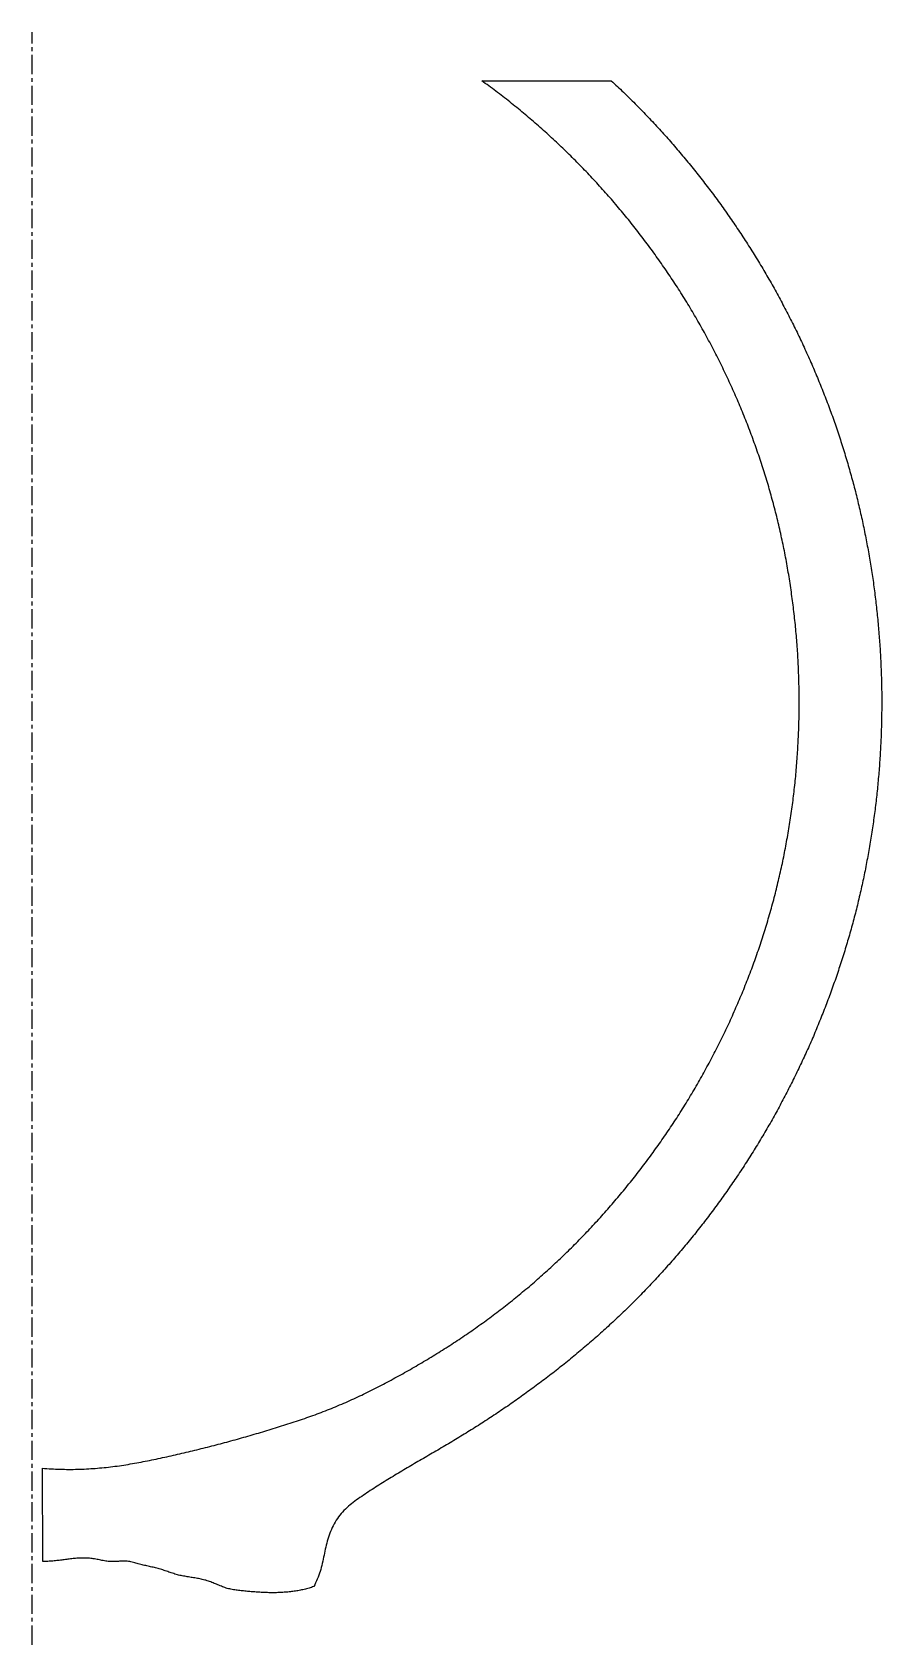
# Model space of a CAD drawing. Header units: millimetres. Extents: x 0 to 140, y -8 to 258.
import ezdxf

# ---------------------------------------------------------------- set-up
doc = ezdxf.new("R2010")
doc.units = ezdxf.units.MM
doc.linetypes.add('CENTER', pattern=[5.08, 3.175, -0.635, 0.635, -0.635])
doc.layers.add('AXIS', color=1, linetype='Continuous')
doc.layers.add('PROFILE', color=7, linetype='Continuous')

msp = doc.modelspace()

# ---------------------------------------------------------------- linework, layer by layer
at = {"layer": 'AXIS', "linetype": 'CENTER'}
msp.add_line((0, -8), (0, 258), dxfattribs=at)
at = {"layer": 'PROFILE'}
for p, q in [((74.12, 250), (95.48, 250)), ((1.73, 5.76), (1.68, 21.11))]:
    msp.add_line(p, q, dxfattribs=at)
for points in [[(1.68, 21.11), (4.58, 20.96), (7.49, 20.95), (10.39, 21.1), (13.28, 21.39), (16.15, 21.82), (19, 22.35), (21.85, 22.94), (24.68, 23.58), (27.5, 24.26), (30.32, 24.98), (33.12, 25.73), (35.92, 26.52), (38.7, 27.35), (41.47, 28.21), (44.24, 29.11), (46.97, 30.08), (49.68, 31.13), (52.35, 32.28), (54.97, 33.51), (57.57, 34.82), (60.13, 36.19), (62.66, 37.61), (65.16, 39.08), (67.64, 40.61), (70.08, 42.18), (72.48, 43.81), (74.84, 45.5), (77.17, 47.24), (79.45, 49.04), (81.69, 50.89), (83.88, 52.79), (86.03, 54.74), (88.14, 56.74), (90.19, 58.79), (92.2, 60.89), (94.16, 63.03), (96.07, 65.22), (97.94, 67.45), (99.75, 69.72), (101.5, 72.03), (103.21, 74.38), (104.86, 76.77), (106.46, 79.19), (108, 81.65), (109.49, 84.15), (110.91, 86.68), (112.29, 89.24), (113.6, 91.83), (114.85, 94.45), (116.04, 97.1), (117.17, 99.77), (118.24, 102.47), (119.25, 105.2), (120.19, 107.94), (121.06, 110.71), (121.87, 113.5), (122.62, 116.31), (123.29, 119.13), (123.91, 121.97), (124.45, 124.82), (124.93, 127.69), (125.35, 130.56), (125.7, 133.44), (125.98, 136.33), (126.2, 139.23), (126.35, 142.13), (126.44, 145.03), (126.46, 147.94), (126.42, 150.84), (126.31, 153.74), (126.14, 156.64), (125.9, 159.53), (125.59, 162.42), (125.22, 165.3), (124.79, 168.17), (124.29, 171.03), (123.72, 173.88), (123.09, 176.72), (122.39, 179.54), (121.63, 182.34), (120.8, 185.12), (119.9, 187.88), (118.94, 190.62), (117.92, 193.34), (116.83, 196.04), (115.69, 198.7), (114.48, 201.34), (113.2, 203.95), (111.87, 206.53), (110.49, 209.09), (109.04, 211.6), (107.54, 214.09), (105.98, 216.54), (104.36, 218.95), (102.69, 221.33), (100.97, 223.67), (99.2, 225.96), (97.37, 228.22), (95.49, 230.44), (93.56, 232.61), (91.59, 234.74), (89.56, 236.82), (87.49, 238.86), (85.37, 240.84), (83.21, 242.78), (81, 244.66), (78.75, 246.5), (76.45, 248.28), (74.12, 250)], [(95.48, 250), (97.47, 248.12), (99.41, 246.21), (101.31, 244.25), (103.18, 242.26), (105.01, 240.23), (106.79, 238.16), (108.54, 236.06), (110.24, 233.93), (111.9, 231.76), (113.52, 229.57), (115.1, 227.34), (116.63, 225.08), (118.12, 222.79), (119.57, 220.47), (120.97, 218.13), (122.32, 215.76), (123.63, 213.36), (124.89, 210.94), (126.11, 208.5), (127.27, 206.03), (128.39, 203.54), (129.46, 201.03), (130.48, 198.5), (131.46, 195.95), (132.38, 193.38), (133.25, 190.79), (134.07, 188.18), (134.83, 185.56), (135.55, 182.93), (136.21, 180.28), (136.82, 177.62), (137.38, 174.95), (137.88, 172.27), (138.34, 169.57), (138.74, 166.87), (139.08, 164.16), (139.38, 161.45), (139.62, 158.73), (139.81, 156.01), (139.95, 153.28), (140.04, 150.55), (140.07, 147.82), (140.05, 145.09), (139.98, 142.36), (139.86, 139.64), (139.68, 136.91), (139.45, 134.19), (139.17, 131.48), (138.83, 128.77), (138.44, 126.07), (138, 123.37), (137.51, 120.69), (136.97, 118.01), (136.37, 115.35), (135.72, 112.7), (135.01, 110.06), (134.26, 107.44), (133.45, 104.83), (132.59, 102.24), (131.68, 99.66), (130.72, 97.11), (129.71, 94.57), (128.66, 92.05), (127.55, 89.56), (126.39, 87.08), (125.19, 84.63), (123.94, 82.2), (122.65, 79.8), (121.31, 77.42), (119.92, 75.07), (118.49, 72.75), (117.01, 70.45), (115.49, 68.19), (113.92, 65.95), (112.31, 63.74), (110.66, 61.57), (108.97, 59.43), (107.23, 57.32), (105.45, 55.25), (103.63, 53.22), (101.77, 51.22), (99.88, 49.25), (97.94, 47.33), (95.96, 45.45), (93.95, 43.6), (91.9, 41.8), (89.82, 40.03), (87.71, 38.3), (85.56, 36.61), (83.39, 34.96), (81.19, 33.35), (78.96, 31.77), (76.7, 30.24), (74.42, 28.74), (72.11, 27.28), (69.78, 25.85), (67.44, 24.46), (65.08, 23.08), (62.72, 21.7), (60.37, 20.31), (58.04, 18.89), (55.74, 17.43), (53.48, 15.89), (51.4, 14.13), (49.79, 11.94), (48.75, 9.42), (48.11, 6.77), (47.47, 4.11), (46.43, 1.6)], [(46.43, 1.6), (46.04, 1.46), (45.64, 1.34), (45.23, 1.23), (44.83, 1.13), (44.42, 1.04), (44.01, 0.96), (43.6, 0.88), (43.18, 0.82), (42.77, 0.76), (42.35, 0.72), (41.94, 0.68), (41.52, 0.65), (41.1, 0.62), (40.69, 0.6), (40.27, 0.59), (39.85, 0.59), (39.43, 0.59), (39.01, 0.59), (38.59, 0.61), (38.18, 0.62), (37.76, 0.64), (37.34, 0.66), (36.92, 0.69), (36.51, 0.72), (36.09, 0.75), (35.67, 0.79), (35.26, 0.83), (34.84, 0.87), (34.43, 0.91), (34.01, 0.96), (33.6, 1.01), (33.18, 1.08), (32.77, 1.16), (32.36, 1.25), (31.96, 1.36), (31.57, 1.5), (31.18, 1.65), (30.79, 1.81), (30.4, 1.97), (30.02, 2.13), (29.63, 2.29), (29.24, 2.44), (28.84, 2.57), (28.44, 2.68), (28.04, 2.78), (27.63, 2.87), (27.22, 2.95), (26.8, 3.02), (26.39, 3.08), (25.98, 3.15), (25.56, 3.22), (25.15, 3.29), (24.74, 3.37), (24.33, 3.45), (23.93, 3.56), (23.53, 3.67), (23.13, 3.8), (22.73, 3.93), (22.34, 4.07), (21.94, 4.2), (21.54, 4.34), (21.15, 4.46), (20.74, 4.58), (20.34, 4.68), (19.93, 4.78), (19.52, 4.87), (19.12, 4.96), (18.71, 5.05), (18.3, 5.15), (17.9, 5.26), (17.49, 5.37), (17.09, 5.48), (16.69, 5.58), (16.28, 5.67), (15.86, 5.74), (15.45, 5.79), (15.03, 5.8), (14.61, 5.79), (14.2, 5.76), (13.78, 5.74), (13.36, 5.72), (12.94, 5.72), (12.53, 5.75), (12.11, 5.81), (11.7, 5.88), (11.29, 5.96), (10.88, 6.04), (10.47, 6.12), (10.06, 6.19), (9.64, 6.25), (9.23, 6.28), (8.81, 6.3), (8.39, 6.3), (7.97, 6.3), (7.55, 6.28), (7.14, 6.25), (6.72, 6.21), (6.31, 6.16), (5.89, 6.11), (5.48, 6.06), (5.06, 6), (4.65, 5.95), (4.23, 5.9), (3.82, 5.85), (3.4, 5.81), (2.98, 5.78), (2.56, 5.76), (2.15, 5.75), (1.73, 5.76)]]:
    msp.add_spline(points, degree=3, dxfattribs=at)

doc.saveas('drawing.dxf')
